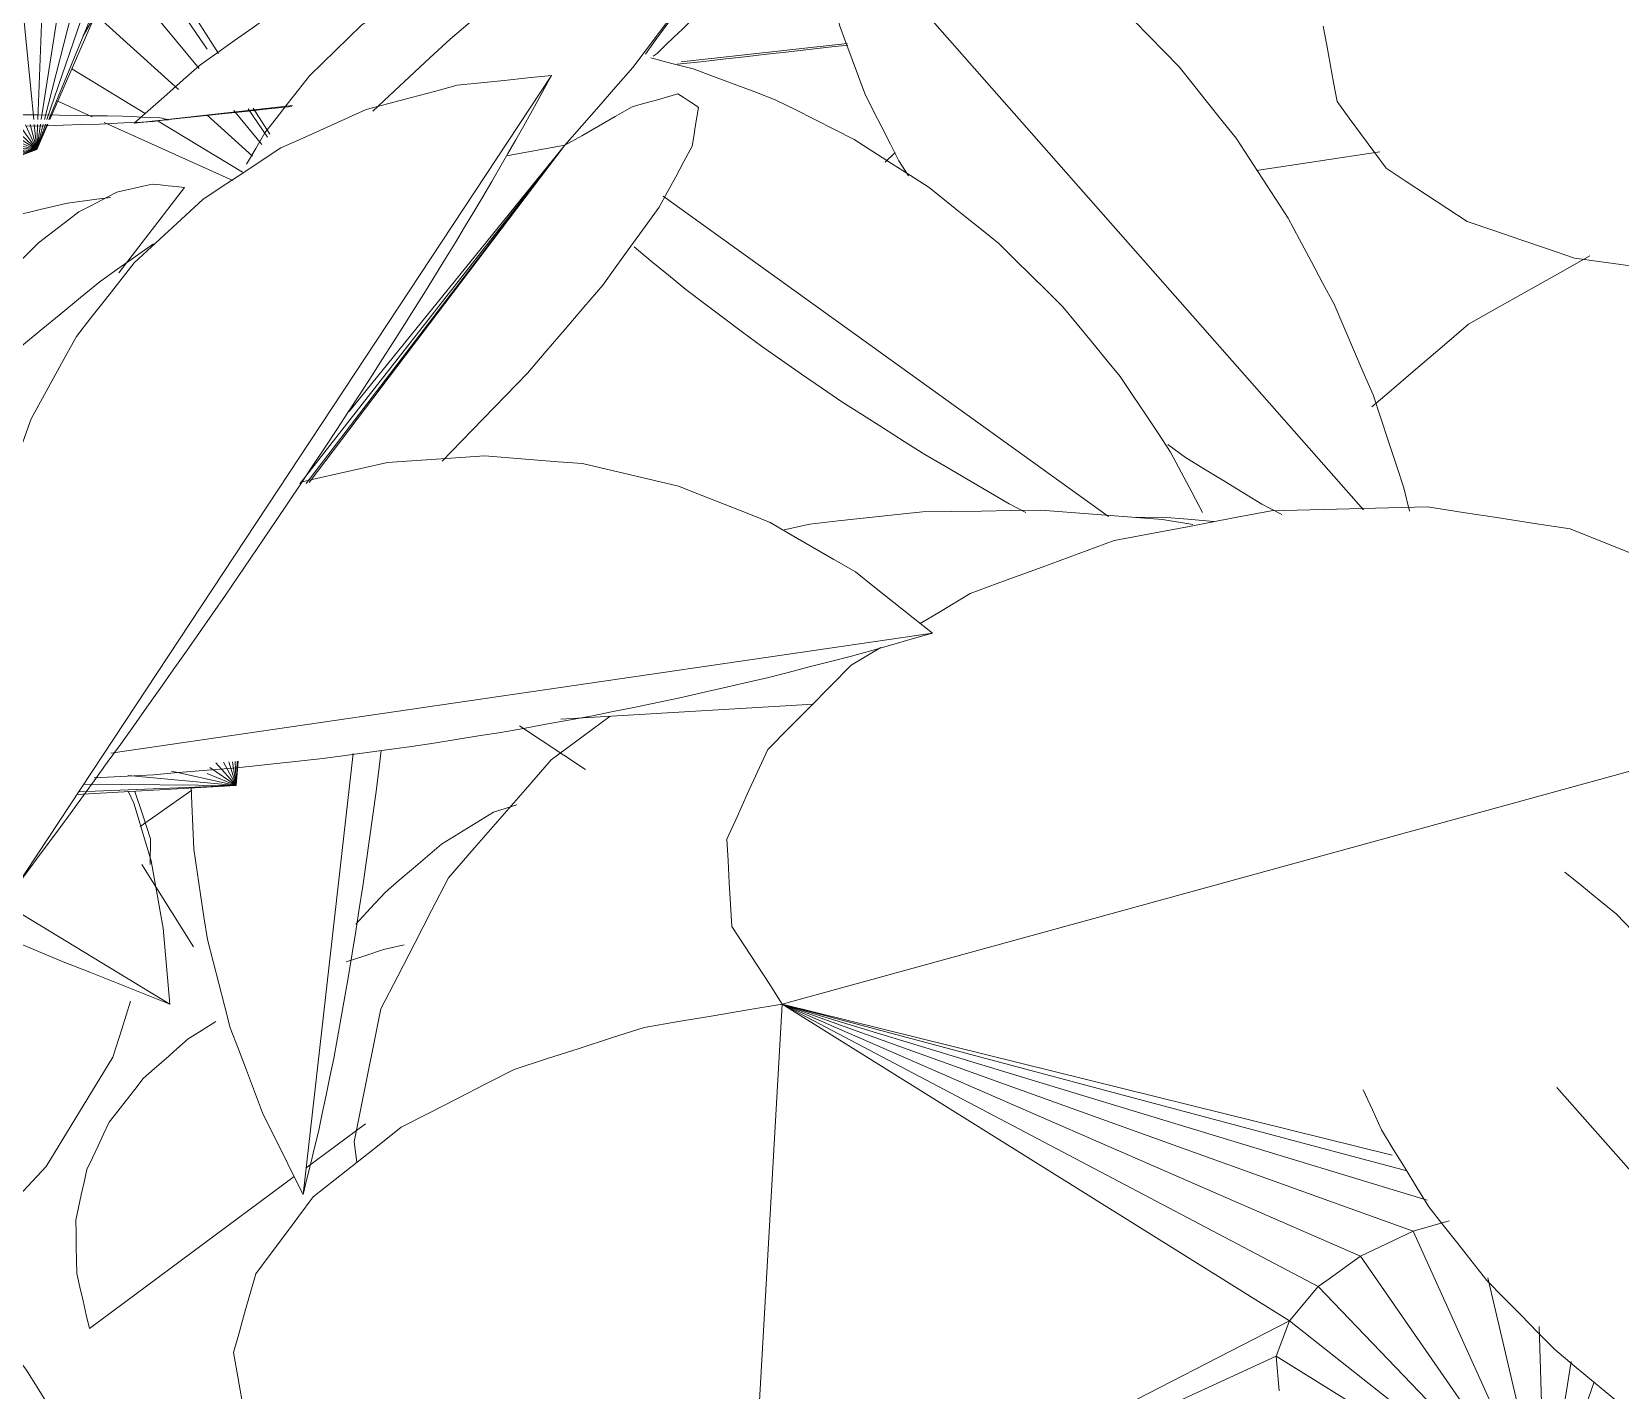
# Model space of a CAD drawing. Header units: metres. Extents: x 13.9 to 26.7, y -0.2 to 3.2.
# Drawn here: x 20.6556 to 20.7247, y 2.7005 to 2.7596 of the extents above; entities that cross this region are included whole.
import ezdxf

# ---------------------------------------------------------------- set-up
doc = ezdxf.new("R2010")
doc.units = ezdxf.units.M
doc.layers.add('Importações nas famílias', color=10, linetype='Continuous', lineweight=5)
doc.layers.add('Vegetação', color=7, linetype='Continuous', lineweight=5)

# ---------------------------------------------------------------- blocks, each defined once
blk = doc.blocks.new('Planta_pergolado_12200 - plantas pergolado_skp_Component_17-V3949-Corte 1')
at = {"layer": 'Importações nas famílias'}
for p, q in [((20.69256, 2.732836), (20.691266, 2.732056)), ((20.732776, 2.729542), (20.688264, 2.717309)), ((20.686781, 2.691431), (20.688264, 2.717309)), ((20.716345, 2.708777), (20.688264, 2.717309)), ((20.688264, 2.717309), (20.715734, 2.707418)), ((20.688264, 2.717309), (20.713437, 2.706339)), ((20.715454, 2.71005), (20.688264, 2.717309)), ((20.688264, 2.717309), (20.714812, 2.710739)), ((20.710348, 2.703523), (20.688264, 2.717309)), ((20.7116, 2.70501), (20.688264, 2.717309)), ((20.715734, 2.707418), (20.717297, 2.707872)), ((20.713437, 2.706339), (20.715734, 2.707418)), ((20.721473, 2.694741), (20.715734, 2.707418)), ((20.71197, 2.705278), (20.713437, 2.706339)), ((20.721473, 2.694741), (20.713437, 2.706339)), ((20.7116, 2.70501), (20.710348, 2.703523)), ((20.71197, 2.705278), (20.7116, 2.70501)), ((20.7116, 2.70501), (20.721473, 2.694741)), ((20.721473, 2.694741), (20.718982, 2.705398)), ((20.710348, 2.703523), (20.686781, 2.691431)), ((20.710348, 2.703523), (20.709765, 2.701977)), ((20.721473, 2.694741), (20.710348, 2.703523)), ((20.721473, 2.694741), (20.721216, 2.703279)), ((20.686781, 2.691431), (20.709765, 2.701977)), ((20.721473, 2.694741), (20.709765, 2.701977)), ((20.709765, 2.701977), (20.709892, 2.700479)), ((20.721473, 2.694741), (20.722616, 2.701752)), ((20.721473, 2.694741), (20.723613, 2.700867))]:
    blk.add_line(p, q, dxfattribs=at)
at = {"layer": 'Importações nas famílias', "flags": 128}
for points in [[(20.716359, 2.738952), (20.714656, 2.738909), (20.712953, 2.738865), (20.711251, 2.738822), (20.709548, 2.738778)], [(20.722566, 2.73799), (20.721014, 2.73823), (20.719462, 2.738471), (20.717911, 2.738712), (20.716359, 2.738952)], [(20.709548, 2.738778), (20.707839, 2.738455), (20.706131, 2.738131), (20.704422, 2.737807), (20.702714, 2.737483)], [(20.702714, 2.737483), (20.701146, 2.736906), (20.699578, 2.73633), (20.698009, 2.735753), (20.696441, 2.735177)], [(20.727637, 2.735973), (20.726369, 2.736477), (20.725101, 2.736981), (20.723833, 2.737486), (20.722566, 2.73799)], [(20.696441, 2.735177), (20.695148, 2.734396), (20.694272, 2.733869)], [(20.691266, 2.732056), (20.690357, 2.731139), (20.689448, 2.730223), (20.688539, 2.729306), (20.687631, 2.728389)], [(20.687631, 2.728389), (20.687184, 2.727414), (20.686738, 2.726438), (20.686292, 2.725463), (20.685845, 2.724488)], [(20.685845, 2.724488), (20.6859, 2.723537), (20.685954, 2.722587), (20.686008, 2.721637), (20.686063, 2.720686)], [(20.686063, 2.720686), (20.686613, 2.719842), (20.687164, 2.718998), (20.687714, 2.718154), (20.688264, 2.717309)], [(20.688264, 2.717309), (20.686759, 2.717055), (20.685255, 2.716801), (20.68375, 2.716546), (20.682245, 2.716292)], [(20.682245, 2.716292), (20.68083, 2.715835), (20.679415, 2.715377), (20.678, 2.71492), (20.676585, 2.714462)], [(20.676585, 2.714462), (20.675356, 2.713833), (20.674128, 2.713204), (20.672899, 2.712574), (20.671671, 2.711945)], [(20.671671, 2.711945), (20.670712, 2.711186), (20.669754, 2.710428), (20.668795, 2.70967), (20.667836, 2.708911)], [(20.667836, 2.708911), (20.667213, 2.708075), (20.66659, 2.70724), (20.665967, 2.706404), (20.665344, 2.705568)], [(20.665344, 2.705568), (20.665099, 2.704712), (20.664853, 2.703856), (20.664608, 2.702999), (20.664363, 2.702143)], [(20.664363, 2.702143), (20.664512, 2.701325), (20.664661, 2.700507), (20.664811, 2.699688), (20.66496, 2.69887)]]:
    blk.add_lwpolyline(points, dxfattribs=at)
blk = doc.blocks.new('Planta_pergolado_12200 - plantas pergolado_skp_Component_16-V3950-Corte 1')
blk.add_blockref('Planta_pergolado_12200 - plantas pergolado_skp_Component_17-V3949-Corte 1', (0, 0))
blk = doc.blocks.new('Planta_pergolado_12200 - plantas pergolado_skp_Component_17-V3960-Corte 1')
at = {"layer": 'Importações nas famílias', "flags": 128}
for points in [[(20.711817, 2.75987), (20.711967, 2.759051), (20.712116, 2.758233), (20.712265, 2.757415), (20.712415, 2.756597)], [(20.712415, 2.756597), (20.712948, 2.755872), (20.713482, 2.755147), (20.714016, 2.754423), (20.714549, 2.753698)], [(20.714549, 2.753698), (20.715431, 2.753117), (20.716313, 2.752535), (20.717195, 2.751954), (20.718076, 2.751372)], [(20.718076, 2.751372), (20.719246, 2.750974), (20.720416, 2.750575), (20.721585, 2.750176), (20.722755, 2.749777)], [(20.722755, 2.749777), (20.724133, 2.749588), (20.725511, 2.749399), (20.726889, 2.749211), (20.728267, 2.749022)]]:
    blk.add_lwpolyline(points, dxfattribs=at)
blk = doc.blocks.new('Planta_pergolado_12200 - plantas pergolado_skp_Component_16-V3961-Corte 1')
blk.add_blockref('Planta_pergolado_12200 - plantas pergolado_skp_Component_17-V3960-Corte 1', (0, 0))
blk = doc.blocks.new('Planta_pergolado_12200 - plantas pergolado_skp_-V3962-Corte 1')
for name in ['Planta_pergolado_12200 - plantas pergolado_skp_Component_16-V3961-Corte 1', 'Planta_pergolado_12200 - plantas pergolado_skp_Component_16-V3950-Corte 1']:
    blk.add_blockref(name, (0, 0))
blk = doc.blocks.new('Planta_pergolado_12200 - plantas pergolado_skp_-V3963-Corte 1')
blk.add_blockref('Planta_pergolado_12200 - plantas pergolado_skp_-V3962-Corte 1', (0, 0))
blk = doc.blocks.new('Planta_pergolado_12200 - plantas pergolado_skp_Component_12-V3964-Corte 1')
at = {"layer": 'Importações nas famílias'}
for p, q in [((20.685472, 2.763596), (20.688361, 2.766062)), ((20.681505, 2.76545), (20.682182, 2.765549))]:
    blk.add_line(p, q, dxfattribs=at)
at = {"layer": 'Importações nas famílias', "flags": 128}
for points in [[(20.688361, 2.766062), (20.687595, 2.765337), (20.68683, 2.764611), (20.686064, 2.763886), (20.685298, 2.763161)], [(20.686617, 2.766002), (20.687489, 2.766032), (20.688361, 2.766062)], [(20.678293, 2.76459), (20.679096, 2.764805), (20.679899, 2.76502), (20.680702, 2.765235), (20.681505, 2.76545)], [(20.675272, 2.76337), (20.676028, 2.763675), (20.676783, 2.76398), (20.677538, 2.764285), (20.678293, 2.76459)], [(20.672477, 2.761806), (20.673176, 2.762197), (20.673875, 2.762588), (20.674574, 2.762979), (20.675272, 2.76337)], [(20.669938, 2.759914), (20.670573, 2.760387), (20.671208, 2.76086), (20.671842, 2.761333), (20.672477, 2.761806)], [(20.667684, 2.757715), (20.668247, 2.758265), (20.668811, 2.758814), (20.669374, 2.759364), (20.669938, 2.759914)], [(20.665739, 2.755234), (20.666225, 2.755854), (20.666711, 2.756474), (20.667197, 2.757095), (20.667684, 2.757715)], [(20.664932, 2.753866), (20.665335, 2.75455), (20.665739, 2.755234)]]:
    blk.add_lwpolyline(points, dxfattribs=at)
blk = doc.blocks.new('Planta_pergolado_12200 - plantas pergolado_skp_Component_12-V1930-Corte 1')
at = {"layer": 'Importações nas famílias'}
blk.add_line((17.219147, 2.717246), (17.216967, 2.736435), dxfattribs=at)
at = {"layer": 'Importações nas famílias', "flags": 128}
for points in [[(17.215756, 2.736564), (17.215845, 2.735833), (17.215974, 2.734773)], [(17.215974, 2.734773), (17.216118, 2.733743), (17.216262, 2.732713), (17.216406, 2.731683), (17.21655, 2.730654)], [(17.223908, 2.732265), (17.223952, 2.733257), (17.223996, 2.734249), (17.224028, 2.734969)], [(17.223318, 2.72834), (17.223466, 2.729321), (17.223613, 2.730302), (17.223761, 2.731284), (17.223908, 2.732265)], [(17.21655, 2.730654), (17.216705, 2.729679), (17.21686, 2.728704), (17.217015, 2.727729), (17.21717, 2.726754)], [(17.22232, 2.724499), (17.222569, 2.725459), (17.222819, 2.726419), (17.223068, 2.727379), (17.223318, 2.72834)], [(17.21717, 2.726754), (17.217333, 2.725857), (17.217495, 2.724959), (17.217658, 2.724062), (17.21782, 2.723165)], [(17.220924, 2.720788), (17.221273, 2.721716), (17.221622, 2.722644), (17.221971, 2.723571), (17.22232, 2.724499)], [(17.21782, 2.723165), (17.217986, 2.722366), (17.218152, 2.721568), (17.218318, 2.720769), (17.218484, 2.71997)], [(17.219147, 2.717246), (17.219592, 2.718131), (17.220036, 2.719017), (17.22048, 2.719902), (17.220924, 2.720788)], [(17.218484, 2.71997), (17.21865, 2.719289), (17.218816, 2.718608), (17.218982, 2.717927), (17.219147, 2.717246)]]:
    blk.add_lwpolyline(points, dxfattribs=at)
blk = doc.blocks.new('Planta_pergolado_12200 - plantas pergolado_skp_Component_12-V1934-Corte 1')
at = {"layer": 'Importações nas famílias'}
for p, q in [((17.172985, 2.747047), (17.196805, 2.774062)), ((17.192787, 2.761583), (17.193209, 2.762231)), ((17.180726, 2.749316), (17.181497, 2.74988)), ((17.17122, 2.747998), (17.170978, 2.746986)), ((17.176538, 2.746831), (17.177414, 2.74728))]:
    blk.add_line(p, q, dxfattribs=at)
at = {"layer": 'Importações nas famílias', "flags": 128}
for points in [[(17.194373, 2.774257), (17.193724, 2.77415), (17.193075, 2.774043), (17.192426, 2.773937), (17.191777, 2.77383)], [(17.196805, 2.774062), (17.196197, 2.77411), (17.195589, 2.774159), (17.194981, 2.774208), (17.194373, 2.774257)], [(17.196504, 2.771108), (17.196579, 2.771846), (17.196655, 2.772585), (17.19673, 2.773323), (17.196805, 2.774062)], [(17.191777, 2.77383), (17.191102, 2.77357), (17.190427, 2.773311), (17.189753, 2.773051), (17.189078, 2.772792)], [(17.189078, 2.772792), (17.188394, 2.772385), (17.187709, 2.771979), (17.187025, 2.771573), (17.186341, 2.771166)], [(17.186341, 2.771166), (17.185662, 2.770623), (17.184984, 2.770079), (17.184306, 2.769535), (17.183628, 2.768992)], [(17.195798, 2.768129), (17.195975, 2.768874), (17.196151, 2.769619), (17.196327, 2.770363), (17.196504, 2.771108)], [(17.183628, 2.768992), (17.182972, 2.768323), (17.182316, 2.767655), (17.18166, 2.766987), (17.181004, 2.766319)], [(17.194696, 2.76516), (17.194971, 2.765902), (17.195247, 2.766645), (17.195522, 2.767387), (17.195798, 2.768129)], [(17.181004, 2.766319), (17.180386, 2.765542), (17.179768, 2.764765), (17.179149, 2.763988), (17.178531, 2.763211)], [(17.193209, 2.762231), (17.193581, 2.762963), (17.193952, 2.763696), (17.194324, 2.764428), (17.194696, 2.76516)], [(17.178531, 2.763211), (17.177964, 2.762343), (17.177398, 2.761475), (17.176832, 2.760608), (17.176266, 2.75974)], [(17.176266, 2.75974), (17.175765, 2.758802), (17.175264, 2.757864), (17.174763, 2.756926), (17.174262, 2.755988)], [(17.174262, 2.755988), (17.173838, 2.755002), (17.173414, 2.754016), (17.17299, 2.75303), (17.172567, 2.752044)], [(17.172567, 2.752044), (17.17223, 2.751032), (17.171893, 2.750021), (17.171556, 2.74901), (17.17122, 2.747998)], [(17.177414, 2.74728), (17.178242, 2.747789), (17.17907, 2.748298), (17.179898, 2.748807), (17.180726, 2.749316)]]:
    blk.add_lwpolyline(points, dxfattribs=at)
blk = doc.blocks.new('Planta_pergolado_12200 - plantas pergolado_skp_Component_17-V3965-Corte 1')
at = {"layer": 'Importações nas famílias'}
blk.add_line((20.682644, 2.758566), (20.682812, 2.758689), dxfattribs=at)
at = {"layer": 'Importações nas famílias', "flags": 128}
for points in [[(20.683305, 2.76004), (20.683056, 2.759694), (20.682807, 2.759349), (20.682558, 2.759003), (20.682309, 2.758658)], [(20.682812, 2.758689), (20.683178, 2.759041), (20.683545, 2.759394), (20.683911, 2.759747), (20.684277, 2.760099)]]:
    blk.add_lwpolyline(points, dxfattribs=at)
blk = doc.blocks.new('Planta_pergolado_12200 - plantas pergolado_skp_Component_16-V3966-Corte 1')
for name in ['Planta_pergolado_12200 - plantas pergolado_skp_Component_17-V3965-Corte 1', 'Planta_pergolado_12200 - plantas pergolado_skp_Component_12-V3964-Corte 1']:
    blk.add_blockref(name, (0, 0))
at = {"extrusion": (0, 0, -1)}
for name, zscale in [('Planta_pergolado_12200 - plantas pergolado_skp_Component_12-V1934-Corte 1', -1), ('Planta_pergolado_12200 - plantas pergolado_skp_Component_12-V1930-Corte 1', -0.9999999999999997)]:
    blk.add_blockref(name, (-37.88655, -0.008219), dxfattribs=dict(at, zscale=zscale))
blk = doc.blocks.new('Planta_pergolado_12200 - plantas pergolado_skp_Component_12-V2018-Corte 1')
at = {"layer": 'Importações nas famílias'}
for p, q in [((17.172267, 2.762627), (17.177641, 2.761812)), ((17.193379, 2.7626), (17.193801, 2.762175))]:
    blk.add_line(p, q, dxfattribs=at)
at = {"layer": 'Importações nas famílias', "flags": 128}
for points in [[(17.176064, 2.772656), (17.175084, 2.772886), (17.174103, 2.773116), (17.173122, 2.773346), (17.172142, 2.773576)], [(17.180156, 2.771067), (17.179133, 2.771464), (17.17811, 2.771862), (17.177087, 2.772259), (17.176064, 2.772656)], [(17.183885, 2.76908), (17.18328, 2.769402), (17.182239, 2.769957), (17.181197, 2.770512), (17.180156, 2.771067)]]:
    blk.add_lwpolyline(points, dxfattribs=at)
blk = doc.blocks.new('Planta_pergolado_12200 - plantas pergolado_skp_Component_12-V4025-Corte 1')
at = {"layer": 'Importações nas famílias'}
for p, q in [((20.670899, 2.71968), (20.671801, 2.719886)), ((20.667534, 2.710183), (20.670115, 2.712097)), ((20.658094, 2.703186), (20.667015, 2.709799))]:
    blk.add_line(p, q, dxfattribs=at)
at = {"layer": 'Importações nas famílias', "flags": 128}
for points in [[(20.67569, 2.725663), (20.675123, 2.725316), (20.674557, 2.724968), (20.67399, 2.724621), (20.673424, 2.724273)], [(20.676706, 2.725986), (20.676198, 2.725824), (20.67569, 2.725663)], [(20.673424, 2.724273), (20.672812, 2.723747), (20.6722, 2.723221), (20.671588, 2.722695), (20.670976, 2.722169)], [(20.670976, 2.722169), (20.670333, 2.721477), (20.66969, 2.720785)], [(20.669277, 2.719146), (20.670088, 2.719413), (20.670899, 2.71968)], [(20.662394, 2.71579), (20.662998, 2.71617), (20.663601, 2.71655)], [(20.660437, 2.714069), (20.660927, 2.714499), (20.661416, 2.71493), (20.661905, 2.71536), (20.662394, 2.71579)], [(20.65896, 2.712167), (20.65933, 2.712642), (20.659699, 2.713118), (20.660068, 2.713594), (20.660437, 2.714069)], [(20.65798, 2.710104), (20.658225, 2.710619), (20.65847, 2.711135), (20.658715, 2.711651), (20.65896, 2.712167)], [(20.657506, 2.707902), (20.657624, 2.708453), (20.657743, 2.709003), (20.657861, 2.709553), (20.65798, 2.710104)], [(20.657544, 2.705588), (20.657534, 2.706167), (20.657525, 2.706745), (20.657515, 2.707324), (20.657506, 2.707902)], [(20.658094, 2.703186), (20.657956, 2.703786), (20.657819, 2.704387), (20.657681, 2.704987), (20.657544, 2.705588)]]:
    blk.add_lwpolyline(points, dxfattribs=at)
blk = doc.blocks.new('Planta_pergolado_12200 - plantas pergolado_skp_Component_12-V2021-Corte 1')
at = {"layer": 'Importações nas famílias'}
for p, q in [((17.227176, 2.757362), (17.224322, 2.761071)), ((17.234906, 2.75387), (17.234421, 2.754548))]:
    blk.add_line(p, q, dxfattribs=at)
at = {"layer": 'Importações nas famílias', "flags": 128}
for points in [[(17.225724, 2.761219), (17.225374, 2.761182), (17.225023, 2.761145), (17.224673, 2.761108), (17.224322, 2.761071)], [(17.227263, 2.760862), (17.226878, 2.760951), (17.226493, 2.76104), (17.226109, 2.761129), (17.225724, 2.761219)], [(17.22892, 2.760004), (17.228506, 2.760218), (17.228091, 2.760433), (17.227677, 2.760647), (17.227263, 2.760862)], [(17.227542, 2.760641), (17.228133, 2.760563), (17.229403, 2.760393)], [(17.229403, 2.760393), (17.230592, 2.760111), (17.23178, 2.759829), (17.232969, 2.759546), (17.234158, 2.759264)], [(17.230679, 2.758655), (17.23024, 2.758992), (17.2298, 2.759329), (17.22936, 2.759667), (17.22892, 2.760004)], [(17.234158, 2.759264), (17.235237, 2.758875), (17.236031, 2.758589)], [(17.23252, 2.756829), (17.232059, 2.757286), (17.231599, 2.757742), (17.231139, 2.758198), (17.230679, 2.758655)], [(17.234421, 2.754548), (17.233946, 2.755118), (17.23347, 2.755689), (17.232995, 2.756259), (17.23252, 2.756829)]]:
    blk.add_lwpolyline(points, dxfattribs=at)
blk = doc.blocks.new('Planta_pergolado_12200 - plantas pergolado_skp_Component_12-V2022-Corte 1')
at = {"layer": 'Importações nas famílias'}
blk.add_line((17.226251, 2.733253), (17.223991, 2.734845), dxfattribs=at)
blk = doc.blocks.new('Planta_pergolado_12200 - plantas pergolado_skp_Component_17-V4027-Corte 1')
at = {"layer": 'Importações nas famílias'}
for p, q in [((20.655672, 2.755815), (20.654496, 2.767893)), ((20.655849, 2.755813), (20.656323, 2.76844)), ((20.656001, 2.755812), (20.657828, 2.767655)), ((20.656134, 2.75581), (20.658833, 2.766355)), ((20.663712, 2.758688), (20.658833, 2.766355)), ((20.656247, 2.755809), (20.659271, 2.764628)), ((20.663215, 2.758879), (20.659271, 2.764628)), ((20.656334, 2.755808), (20.65911, 2.762592)), ((20.65911, 2.762592), (20.662875, 2.758025)), ((20.656368, 2.755808), (20.658363, 2.760386)), ((20.657826, 2.759455), (20.658363, 2.760386)), ((20.658363, 2.760386), (20.661979, 2.75712)), ((20.657328, 2.758011), (20.660528, 2.756077)), ((20.656714, 2.756602), (20.658209, 2.755926)), ((20.664382, 2.756196), (20.6656, 2.754718)), ((20.665851, 2.755038), (20.665003, 2.756273)), ((20.665953, 2.755168), (20.665231, 2.756302)), ((20.65146, 2.755469), (20.6558, 2.754503)), ((20.6558, 2.754503), (20.653269, 2.755523)), ((20.6558, 2.754503), (20.65415, 2.755549)), ((20.6558, 2.754503), (20.65468, 2.755565)), ((20.6558, 2.754503), (20.655042, 2.755575)), ((20.6558, 2.754503), (20.65531, 2.755583)), ((20.6558, 2.754503), (20.65552, 2.755589)), ((20.6558, 2.754503), (20.655693, 2.755595)), ((20.6558, 2.754503), (20.656283, 2.755612)), ((20.6558, 2.754503), (20.656253, 2.755611)), ((20.6558, 2.754503), (20.656179, 2.755609)), ((20.6558, 2.754503), (20.656082, 2.755606)), ((20.6558, 2.754503), (20.655969, 2.755603)), ((20.6558, 2.754503), (20.655841, 2.755599)), ((20.658741, 2.755685), (20.664344, 2.753151)), ((20.661089, 2.755737), (20.664757, 2.75352)), ((20.663215, 2.756004), (20.665201, 2.754209)), ((20.6558, 2.754503), (20.648329, 2.755066)), ((20.6558, 2.754503), (20.648893, 2.754165)), ((20.6558, 2.754503), (20.649228, 2.753479)), ((20.649486, 2.752941), (20.6558, 2.754503)), ((20.6558, 2.754503), (20.649682, 2.752534)), ((20.649799, 2.75229), (20.6558, 2.754503))]:
    blk.add_line(p, q, dxfattribs=at)
blk = doc.blocks.new('Planta_pergolado_12200 - plantas pergolado_skp_Component_16-V4028-Corte 1')
for name in ['Planta_pergolado_12200 - plantas pergolado_skp_Component_17-V4027-Corte 1', 'Planta_pergolado_12200 - plantas pergolado_skp_Component_12-V4025-Corte 1']:
    blk.add_blockref(name, (0, 0))
at = {"extrusion": (0, 0, -1)}
for name, zscale in [('Planta_pergolado_12200 - plantas pergolado_skp_Component_12-V2018-Corte 1', -0.9999999999999999), ('Planta_pergolado_12200 - plantas pergolado_skp_Component_12-V2021-Corte 1', -0.9999999999999994), ('Planta_pergolado_12200 - plantas pergolado_skp_Component_12-V2022-Corte 1', -0.9999999999999996)]:
    blk.add_blockref(name, (-37.88655, -0.008219), dxfattribs=dict(at, zscale=zscale))
blk = doc.blocks.new('Planta_pergolado_12200 - plantas pergolado_skp_-V4050-Corte 1')
blk.add_blockref('Planta_pergolado_12200 - plantas pergolado_skp_Component_16-V4028-Corte 1', (0, 0))
blk = doc.blocks.new('Planta_pergolado_12200 - plantas pergolado_skp_-V4051-Corte 1')
for name in ['Planta_pergolado_12200 - plantas pergolado_skp_-V4050-Corte 1', 'Planta_pergolado_12200 - plantas pergolado_skp_Component_16-V3966-Corte 1']:
    blk.add_blockref(name, (0, 0))
blk = doc.blocks.new('Planta_pergolado_12200 - plantas pergolado_skp_-V4052-Corte 1')
for name in ['Planta_pergolado_12200 - plantas pergolado_skp_-V3963-Corte 1', 'Planta_pergolado_12200 - plantas pergolado_skp_-V4051-Corte 1']:
    blk.add_blockref(name, (0, 0))
blk = doc.blocks.new('Planta_pergolado_12200 - plantas pergolado_skp_Component_12-V4157-Corte 1')
at = {"layer": 'Importações nas famílias'}
for p, q in [((20.680769, 2.765264), (20.679847, 2.765213)), ((20.69109, 2.759126), (20.683854, 2.758316)), ((20.683691, 2.758213), (20.684709, 2.758326)), ((20.666936, 2.756423), (20.66135, 2.755797)), ((20.661089, 2.755768), (20.660048, 2.755652))]:
    blk.add_line(p, q, dxfattribs=at)
at = {"layer": 'Importações nas famílias', "flags": 128}
for points in [[(20.679847, 2.765213), (20.678936, 2.765059), (20.678026, 2.764904), (20.677115, 2.764749), (20.676205, 2.764595)], [(20.676205, 2.764595), (20.675315, 2.764338), (20.674426, 2.764081), (20.673537, 2.763824), (20.672648, 2.763567)], [(20.672648, 2.763567), (20.67179, 2.76321), (20.670933, 2.762854), (20.670075, 2.762497), (20.669217, 2.76214)], [(20.669217, 2.76214), (20.6684, 2.761688), (20.667583, 2.761236), (20.666766, 2.760784), (20.665949, 2.760332)], [(20.665949, 2.760332), (20.665182, 2.759789), (20.664415, 2.759246), (20.663649, 2.758704), (20.662882, 2.758161)], [(20.688541, 2.758757), (20.689416, 2.758857), (20.690291, 2.758957), (20.691113, 2.759051)], [(20.662882, 2.758161), (20.662173, 2.757534), (20.661465, 2.756906), (20.660756, 2.756279), (20.660048, 2.755652)], [(20.684709, 2.758326), (20.685667, 2.758434), (20.686625, 2.758542), (20.687583, 2.758649), (20.688541, 2.758757)], [(20.663866, 2.756054), (20.664882, 2.756163), (20.665898, 2.756271), (20.666901, 2.756378)], [(20.660048, 2.755652), (20.661002, 2.755752), (20.661957, 2.755853), (20.662911, 2.755954), (20.663866, 2.756054)]]:
    blk.add_lwpolyline(points, dxfattribs=at)
blk = doc.blocks.new('Planta_pergolado_12200 - plantas pergolado_skp_Component_12-V2220-Corte 1')
at = {"layer": 'Importações nas famílias'}
for p, q in [((17.184084, 2.746743), (17.203471, 2.760699)), ((17.18841, 2.747307), (17.187689, 2.746925))]:
    blk.add_line(p, q, dxfattribs=at)
at = {"layer": 'Importações nas famílias', "flags": 128}
for points in [[(17.202174, 2.766235), (17.203096, 2.766471), (17.204017, 2.766707)], [(17.198592, 2.764891), (17.199488, 2.765227), (17.200383, 2.765563), (17.201279, 2.765899), (17.202174, 2.766235)], [(17.195154, 2.763162), (17.196014, 2.763594), (17.196873, 2.764026), (17.197733, 2.764458), (17.198592, 2.764891)], [(17.191898, 2.761067), (17.192712, 2.761591), (17.193526, 2.762115), (17.19434, 2.762638), (17.195154, 2.763162)], [(17.18886, 2.758631), (17.189619, 2.75924), (17.190379, 2.759849), (17.191138, 2.760458), (17.191898, 2.761067)], [(17.186074, 2.755879), (17.18677, 2.756567), (17.187467, 2.757255), (17.188163, 2.757943), (17.18886, 2.758631)], [(17.204741, 2.758483), (17.20399, 2.757866), (17.203239, 2.757248), (17.202488, 2.756631)], [(17.202488, 2.756631), (17.201665, 2.756013), (17.200843, 2.755395), (17.20002, 2.754777), (17.199198, 2.754159)], [(17.183571, 2.752843), (17.184197, 2.753602), (17.184822, 2.754361), (17.185448, 2.75512), (17.186074, 2.755879)], [(17.199198, 2.754159), (17.198323, 2.753556), (17.197449, 2.752952), (17.196574, 2.752348), (17.1957, 2.751744)], [(17.181379, 2.749556), (17.181927, 2.750378), (17.182475, 2.751199), (17.183023, 2.752021), (17.183571, 2.752843)], [(17.1957, 2.751744), (17.194794, 2.751169), (17.193888, 2.750593), (17.192981, 2.750018), (17.192075, 2.749442)], [(17.179986, 2.74693), (17.18045, 2.747805), (17.180914, 2.74868), (17.181379, 2.749556)], [(17.192075, 2.749442), (17.191159, 2.748908), (17.190243, 2.748375), (17.189326, 2.747841), (17.18841, 2.747307)]]:
    blk.add_lwpolyline(points, dxfattribs=at)
blk = doc.blocks.new('Planta_pergolado_12200 - plantas pergolado_skp_Component_17-V4161-Corte 1')
at = {"layer": 'Importações nas famílias', "flags": 128}
for points in [[(20.653104, 2.756026), (20.654028, 2.75602), (20.654952, 2.756013), (20.655875, 2.756007), (20.656799, 2.756001)], [(20.658538, 2.755611), (20.657746, 2.755587), (20.656954, 2.755564), (20.656163, 2.75554), (20.655371, 2.755517)], [(20.656799, 2.756001), (20.657486, 2.755989), (20.658173, 2.755977), (20.658861, 2.755965), (20.659548, 2.755953)], [(20.660641, 2.755708), (20.660115, 2.755684), (20.65959, 2.755659), (20.659064, 2.755635), (20.658538, 2.755611)], [(20.659548, 2.755953), (20.659952, 2.755936), (20.660356, 2.755919), (20.66076, 2.755902), (20.661164, 2.755885)], [(20.661537, 2.755801), (20.661313, 2.755778), (20.661089, 2.755755), (20.660865, 2.755731), (20.660641, 2.755708)], [(20.661164, 2.755885), (20.661257, 2.755864), (20.66135, 2.755843), (20.661444, 2.755822), (20.661537, 2.755801)]]:
    blk.add_lwpolyline(points, dxfattribs=at)
blk = doc.blocks.new('Planta_pergolado_12200 - plantas pergolado_skp_Component_16-V4162-Corte 1')
for name in ['Planta_pergolado_12200 - plantas pergolado_skp_Component_12-V4157-Corte 1', 'Planta_pergolado_12200 - plantas pergolado_skp_Component_17-V4161-Corte 1']:
    blk.add_blockref(name, (0, 0))
at = {"extrusion": (0, 0, -1), "zscale": -0.9999999999999997}
blk.add_blockref('Planta_pergolado_12200 - plantas pergolado_skp_Component_12-V2220-Corte 1', (-37.88655, -0.008219), dxfattribs=at)
blk = doc.blocks.new('Planta_pergolado_12200 - plantas pergolado_skp_-V4199-Corte 1')
at = {"layer": 'Importações nas famílias'}
blk.add_line((20.679701, 2.727523), (20.676819, 2.729423), dxfattribs=at)
blk.add_blockref('Planta_pergolado_12200 - plantas pergolado_skp_Component_16-V4162-Corte 1', (0, 0))
blk = doc.blocks.new('Planta_pergolado_12200 - plantas pergolado_skp_Component_17-V2457-Corte 1')
at = {"layer": 'Importações nas famílias'}
blk.add_line((17.216931, 2.719536), (17.216814, 2.718647), dxfattribs=at)
at = {"layer": 'Importações nas famílias', "flags": 128}
for points in [[(17.163126, 2.7581), (17.164433, 2.757363), (17.165756, 2.756616), (17.16708, 2.755869), (17.168404, 2.755122)], [(17.168404, 2.755122), (17.16956, 2.754134), (17.170715, 2.753145), (17.17187, 2.752156), (17.172614, 2.75152)], [(17.205777, 2.738052), (17.206955, 2.737186), (17.208356, 2.736156)], [(17.208356, 2.736156), (17.209473, 2.734873), (17.210589, 2.73359), (17.211706, 2.732307), (17.212822, 2.731024)], [(17.212822, 2.731024), (17.213558, 2.729599), (17.214293, 2.728173), (17.215029, 2.726748), (17.215764, 2.725322)], [(17.215764, 2.725322), (17.216056, 2.723876), (17.216348, 2.722429), (17.216639, 2.720983), (17.216931, 2.719536)]]:
    blk.add_lwpolyline(points, dxfattribs=at)
blk = doc.blocks.new('Planta_pergolado_12200 - plantas pergolado_skp_Component_16-V4324-Corte 1')
at = {"extrusion": (0, 0, -1), "zscale": -0.9999999999999994}
blk.add_blockref('Planta_pergolado_12200 - plantas pergolado_skp_Component_17-V2457-Corte 1', (-37.88655, -0.008219), dxfattribs=at)
blk = doc.blocks.new('Planta_pergolado_12200 - plantas pergolado_skp_-V4325-Corte 1')
blk.add_blockref('Planta_pergolado_12200 - plantas pergolado_skp_Component_16-V4324-Corte 1', (0, 0))
blk = doc.blocks.new('Planta_pergolado_12200 - plantas pergolado_skp_-V4326-Corte 1')
blk.add_blockref('Planta_pergolado_12200 - plantas pergolado_skp_-V4325-Corte 1', (0, 0))
blk = doc.blocks.new('Planta_pergolado_12200 - plantas pergolado_skp_Component_12-V2463-Corte 1')
at = {"layer": 'Importações nas famílias'}
for p, q in [((17.191754, 2.741671), (17.227528, 2.73645)), ((17.232843, 2.735674), (17.235082, 2.735348))]:
    blk.add_line(p, q, dxfattribs=at)
at = {"layer": 'Importações nas famílias', "flags": 128}
for points in [[(17.211239, 2.749393), (17.210175, 2.749308), (17.209111, 2.749222), (17.208048, 2.749136), (17.206984, 2.74905)], [(17.215477, 2.749099), (17.214418, 2.749173), (17.213358, 2.749246), (17.212298, 2.74932), (17.211239, 2.749393)], [(17.206984, 2.74905), (17.205941, 2.748806), (17.204898, 2.748563), (17.203855, 2.748319), (17.202812, 2.748075)], [(17.21919, 2.748265), (17.21857, 2.748405), (17.217539, 2.748636), (17.216508, 2.748868), (17.215477, 2.749099)], [(17.202812, 2.748075), (17.201815, 2.74768), (17.200817, 2.747285), (17.19982, 2.746889), (17.198822, 2.746494)], [(17.198822, 2.746494), (17.197894, 2.745956), (17.196965, 2.745418), (17.196036, 2.74488), (17.195107, 2.744342)], [(17.195107, 2.744342), (17.194269, 2.743674), (17.193431, 2.743006), (17.192592, 2.742339), (17.191754, 2.741671)], [(17.191754, 2.741671), (17.192633, 2.741421), (17.193513, 2.741171), (17.194392, 2.740922), (17.195271, 2.740672)], [(17.195271, 2.740672), (17.196191, 2.740437), (17.19711, 2.740201), (17.19803, 2.739966), (17.198949, 2.73973)], [(17.198949, 2.73973), (17.199899, 2.739512), (17.200848, 2.739293), (17.201798, 2.739075), (17.202747, 2.738857)], [(17.202747, 2.738857), (17.203716, 2.738657), (17.204685, 2.738458), (17.205654, 2.738259), (17.206623, 2.73806)], [(17.235144, 2.735575), (17.234754, 2.736186), (17.234198, 2.737057), (17.233642, 2.737928), (17.233136, 2.738722)], [(17.206623, 2.73806), (17.207601, 2.737882), (17.208579, 2.737705), (17.209557, 2.737527), (17.210535, 2.73735)], [(17.210535, 2.73735), (17.21151, 2.737196), (17.212486, 2.737042), (17.213461, 2.736888), (17.214437, 2.736734)], [(17.214437, 2.736734), (17.2154, 2.736605), (17.216362, 2.736476), (17.217325, 2.736347), (17.218287, 2.736218)], [(17.218287, 2.736218), (17.219226, 2.736116), (17.220165, 2.736014), (17.221104, 2.735912), (17.222043, 2.73581)], [(17.222043, 2.73581), (17.222948, 2.735735), (17.223853, 2.735661), (17.224758, 2.735587), (17.225663, 2.735512)], [(17.225663, 2.735512), (17.226523, 2.735467), (17.227384, 2.735421), (17.228245, 2.735375)], [(17.233078, 2.735276), (17.233822, 2.735289), (17.234566, 2.735302)]]:
    blk.add_lwpolyline(points, dxfattribs=at)
blk = doc.blocks.new('Planta_pergolado_12200 - plantas pergolado_skp_Component_12-V2464-Corte 1')
at = {"layer": 'Importações nas famílias'}
blk.add_line((17.208338, 2.765947), (17.231692, 2.730568), dxfattribs=at)
at = {"layer": 'Importações nas famílias', "flags": 128}
for points in [[(17.212445, 2.76552), (17.211418, 2.765627), (17.210391, 2.765733), (17.209364, 2.76584), (17.208338, 2.765947)], [(17.208338, 2.765947), (17.208637, 2.7654), (17.208936, 2.764853), (17.209235, 2.764305), (17.209534, 2.763758)], [(17.216405, 2.764459), (17.215415, 2.764724), (17.214425, 2.76499), (17.213435, 2.765255), (17.212445, 2.76552)], [(17.220125, 2.76279), (17.219195, 2.763207), (17.218265, 2.763625), (17.217335, 2.764042), (17.216405, 2.764459)], [(17.209534, 2.763758), (17.209884, 2.76315), (17.210233, 2.762543), (17.210583, 2.761935), (17.210932, 2.761327)], [(17.223518, 2.760552), (17.22267, 2.761111), (17.221821, 2.761671), (17.220973, 2.762231), (17.220125, 2.76279)], [(17.210932, 2.761327), (17.211328, 2.760666), (17.211723, 2.760005), (17.212119, 2.759343), (17.212515, 2.758682)], [(17.226504, 2.757797), (17.225758, 2.758485), (17.225011, 2.759174), (17.224264, 2.759863), (17.223518, 2.760552)], [(17.212515, 2.758682), (17.212953, 2.757974), (17.21339, 2.757267), (17.213828, 2.756559), (17.214266, 2.755851)], [(17.229014, 2.754589), (17.228386, 2.755391), (17.227759, 2.756193), (17.227132, 2.756995), (17.226504, 2.757797)], [(17.214266, 2.755851), (17.21474, 2.755105), (17.215215, 2.754359), (17.21569, 2.753612), (17.216165, 2.752866)], [(17.230987, 2.751005), (17.230494, 2.751901), (17.230001, 2.752797), (17.229507, 2.753693), (17.229014, 2.754589)], [(17.216165, 2.752866), (17.216671, 2.75209), (17.217178, 2.751313), (17.217684, 2.750537), (17.218191, 2.749761)], [(17.232379, 2.747128), (17.232031, 2.748097), (17.231683, 2.749066), (17.231335, 2.750036), (17.230987, 2.751005)], [(17.218191, 2.749761), (17.218724, 2.748963), (17.219256, 2.748165), (17.219789, 2.747367), (17.220322, 2.746569)], [(17.233156, 2.743049), (17.232962, 2.744069), (17.232768, 2.745088), (17.232574, 2.746108), (17.232379, 2.747128)], [(17.220322, 2.746569), (17.220875, 2.745758), (17.221428, 2.744948), (17.221981, 2.744137), (17.222534, 2.743326)], [(17.222534, 2.743326), (17.223101, 2.742512), (17.223668, 2.741698), (17.224235, 2.740883), (17.224802, 2.740069)], [(17.233301, 2.738864), (17.233265, 2.73991), (17.233229, 2.740956), (17.233193, 2.742003), (17.233156, 2.743049)], [(17.224802, 2.740069), (17.225377, 2.73926), (17.225952, 2.738451), (17.226527, 2.737642), (17.227101, 2.736833)], [(17.232809, 2.734671), (17.232932, 2.735719), (17.233055, 2.736767), (17.233178, 2.737816), (17.233301, 2.738864)], [(17.227101, 2.736833), (17.227678, 2.736038), (17.228254, 2.735243), (17.22883, 2.734449), (17.229407, 2.733654)], [(17.231692, 2.730568), (17.231971, 2.731594), (17.23225, 2.732619), (17.23253, 2.733645), (17.232809, 2.734671)], [(17.229407, 2.733654), (17.229978, 2.732883), (17.230549, 2.732111), (17.231121, 2.73134), (17.231692, 2.730568)]]:
    blk.add_lwpolyline(points, dxfattribs=at)
blk = doc.blocks.new('Planta_pergolado_12200 - plantas pergolado_skp_Component_12-V4327-Corte 1')
at = {"layer": 'Importações nas famílias'}
for p, q in [((20.634907, 2.712906), (20.634281, 2.713617)), ((20.662343, 2.681722), (20.646837, 2.699345))]:
    blk.add_line(p, q, dxfattribs=at)
at = {"layer": 'Importações nas famílias', "flags": 128}
for points in [[(20.634281, 2.713617), (20.635054, 2.713616), (20.635826, 2.713615), (20.636599, 2.713614), (20.637372, 2.713613)], [(20.637372, 2.713613), (20.638168, 2.713455), (20.638965, 2.713297), (20.639761, 2.713139), (20.640558, 2.712981)], [(20.640558, 2.712981), (20.64136, 2.71267), (20.642162, 2.712359), (20.642964, 2.712049), (20.643766, 2.711738)], [(20.643766, 2.711738), (20.644554, 2.711281), (20.645342, 2.710824), (20.646131, 2.710367), (20.646919, 2.70991)], [(20.646919, 2.70991), (20.647675, 2.709319), (20.648432, 2.708727), (20.649188, 2.708135), (20.649944, 2.707543)], [(20.649944, 2.707543), (20.650651, 2.70683), (20.651357, 2.706117), (20.652064, 2.705404), (20.65277, 2.704691)], [(20.65277, 2.704691), (20.653411, 2.703873), (20.654051, 2.703055), (20.654691, 2.702238), (20.655331, 2.70142)], [(20.641104, 2.698443), (20.64059, 2.69919), (20.640077, 2.699938), (20.639564, 2.700685), (20.6391, 2.70136)], [(20.655331, 2.70142), (20.65589, 2.700517), (20.656449, 2.699614), (20.657008, 2.698711), (20.657566, 2.697809)], [(20.643462, 2.695543), (20.642873, 2.696268), (20.642283, 2.696993), (20.641693, 2.697718), (20.641104, 2.698443)], [(20.657566, 2.697809), (20.658031, 2.696842), (20.658495, 2.695875), (20.65896, 2.694908), (20.659424, 2.693941)], [(20.646099, 2.692766), (20.64544, 2.69346), (20.644781, 2.694155), (20.644121, 2.694849), (20.643462, 2.695543)], [(20.659424, 2.693941), (20.659783, 2.692932), (20.660142, 2.691924), (20.660501, 2.690915), (20.66086, 2.689907)], [(20.648985, 2.690141), (20.648263, 2.690797), (20.647542, 2.691454), (20.64682, 2.69211), (20.646099, 2.692766)], [(20.652087, 2.687698), (20.651312, 2.688309), (20.650536, 2.68892), (20.64976, 2.689531), (20.648985, 2.690141)], [(20.66086, 2.689907), (20.661105, 2.68888), (20.66135, 2.687854), (20.661595, 2.686828), (20.66184, 2.685802)], [(20.655372, 2.685465), (20.654551, 2.686023), (20.65373, 2.686582), (20.652909, 2.68714), (20.652087, 2.687698)], [(20.66184, 2.685802), (20.661966, 2.684782), (20.662092, 2.683762), (20.662217, 2.682742), (20.662343, 2.681722)], [(20.658804, 2.683465), (20.657946, 2.683965), (20.657088, 2.684465), (20.65623, 2.684965), (20.655372, 2.685465)], [(20.662343, 2.681722), (20.661458, 2.682158), (20.660573, 2.682594), (20.659689, 2.68303), (20.658804, 2.683465)]]:
    blk.add_lwpolyline(points, dxfattribs=at)
blk = doc.blocks.new('Planta_pergolado_12200 - plantas pergolado_skp_Component_17-V4328-Corte 1')
at = {"layer": 'Importações nas famílias'}
for p, q in [((20.667257, 2.739946), (20.678799, 2.754688)), ((20.678799, 2.754688), (20.667528, 2.739963)), ((20.678799, 2.754688), (20.66767, 2.740006)), ((20.669409, 2.743095), (20.678799, 2.754688)), ((20.67626, 2.754232), (20.678799, 2.754688)), ((20.663596, 2.727809), (20.664487, 2.726823)), ((20.663934, 2.727832), (20.664487, 2.726823)), ((20.664487, 2.726823), (20.664167, 2.727848)), ((20.664332, 2.727859), (20.664487, 2.726823)), ((20.664487, 2.726823), (20.664447, 2.727867)), ((20.664568, 2.727875), (20.664487, 2.726823)), ((20.664487, 2.726823), (20.664563, 2.727875)), ((20.664487, 2.726823), (20.664522, 2.727872)), ((20.664487, 2.726823), (20.659776, 2.727261)), ((20.664487, 2.726823), (20.661671, 2.727442)), ((20.663215, 2.727339), (20.664487, 2.726823)), ((20.664487, 2.726823), (20.663342, 2.727602)), ((20.664487, 2.726823), (20.65755, 2.726427)), ((20.664487, 2.726823), (20.657627, 2.726544)), ((20.664487, 2.726823), (20.657849, 2.72688))]:
    blk.add_line(p, q, dxfattribs=at)
at = {"layer": 'Importações nas famílias', "flags": 128}
for points in [[(20.677267, 2.762224), (20.6764, 2.761496), (20.675534, 2.760769), (20.674667, 2.760041), (20.6738, 2.759314)], [(20.681749, 2.758076), (20.682335, 2.758847), (20.682921, 2.759619), (20.683507, 2.76039), (20.684093, 2.761161)], [(20.6738, 2.759314), (20.672917, 2.758489), (20.672034, 2.757665), (20.671152, 2.75684), (20.670434, 2.75617)], [(20.678799, 2.754688), (20.679537, 2.755535), (20.680274, 2.756382), (20.681012, 2.757229), (20.681749, 2.758076)], [(20.683719, 2.756928), (20.68322, 2.756787), (20.682721, 2.756645), (20.682222, 2.756503), (20.681723, 2.756361)], [(20.684615, 2.75634), (20.684391, 2.756487), (20.684167, 2.756634), (20.683943, 2.756781), (20.683719, 2.756928)], [(20.681723, 2.756361), (20.680992, 2.755943), (20.680261, 2.755524), (20.67953, 2.755106), (20.678799, 2.754688)], [(20.684336, 2.754647), (20.684406, 2.75507), (20.684476, 2.755494), (20.684546, 2.755917), (20.684615, 2.75634)], [(20.682905, 2.751994), (20.683263, 2.752657), (20.683621, 2.75332), (20.683978, 2.753984), (20.684336, 2.754647)], [(20.680444, 2.748607), (20.681059, 2.749454), (20.681675, 2.7503), (20.68229, 2.751147), (20.682905, 2.751994)], [(20.660878, 2.750399), (20.660108, 2.749853), (20.659338, 2.749306), (20.658568, 2.748759)], [(20.658568, 2.748759), (20.657712, 2.748058), (20.656855, 2.747356), (20.655999, 2.746654), (20.655143, 2.745952)], [(20.677164, 2.744776), (20.677984, 2.745734), (20.678804, 2.746692), (20.679624, 2.747649), (20.680444, 2.748607)], [(20.673457, 2.740944), (20.6743, 2.741816), (20.675255, 2.742803), (20.67621, 2.743789), (20.677164, 2.744776)]]:
    blk.add_lwpolyline(points, dxfattribs=at)
blk = doc.blocks.new('Planta_pergolado_12200 - plantas pergolado_skp_Component_16-V4329-Corte 1')
for name in ['Planta_pergolado_12200 - plantas pergolado_skp_Component_17-V4328-Corte 1', 'Planta_pergolado_12200 - plantas pergolado_skp_Component_12-V4327-Corte 1']:
    blk.add_blockref(name, (0, 0))
at = {"extrusion": (0, 0, -1)}
for name, zscale in [('Planta_pergolado_12200 - plantas pergolado_skp_Component_12-V2464-Corte 1', -0.9999999999999994), ('Planta_pergolado_12200 - plantas pergolado_skp_Component_12-V2463-Corte 1', -0.9999999999999997)]:
    blk.add_blockref(name, (-37.88655, -0.008219), dxfattribs=dict(at, zscale=zscale))
blk = doc.blocks.new('Planta_pergolado_12200 - plantas pergolado_skp_Component_12-V4375-Corte 1')
at = {"layer": 'Importações nas famílias'}
for p, q in [((20.688339, 2.737957), (20.689468, 2.738204)), ((20.704803, 2.738502), (20.703649, 2.738487)), ((20.704811, 2.738399), (20.706139, 2.738184)), ((20.689626, 2.730359), (20.678625, 2.729705))]:
    blk.add_line(p, q, dxfattribs=at)
at = {"layer": 'Importações nas famílias', "flags": 128}
for points in [[(20.694361, 2.738735), (20.695649, 2.738752), (20.696938, 2.738768), (20.698227, 2.738785), (20.699515, 2.738801)], [(20.699515, 2.738801), (20.700839, 2.7387), (20.702163, 2.7386), (20.703487, 2.738499), (20.704811, 2.738399)], [(20.689468, 2.738204), (20.690691, 2.738337), (20.691914, 2.73847), (20.693138, 2.738603), (20.694361, 2.738735)], [(20.707045, 2.738315), (20.705924, 2.738408), (20.704803, 2.738502)]]:
    blk.add_lwpolyline(points, dxfattribs=at)
blk = doc.blocks.new('Planta_pergolado_12200 - plantas pergolado_skp_Component_12-V2541-Corte 1')
at = {"layer": 'Importações nas famílias'}
for p, q in [((17.226524, 2.734273), (17.226767, 2.734793)), ((17.224951, 2.72552), (17.233457, 2.730688))]:
    blk.add_line(p, q, dxfattribs=at)
at = {"layer": 'Importações nas famílias', "flags": 128}
for points in [[(17.22577, 2.731755), (17.225958, 2.732385), (17.226147, 2.733014), (17.226335, 2.733644), (17.226524, 2.734273)], [(17.225244, 2.728827), (17.225375, 2.729559), (17.225507, 2.730291), (17.225638, 2.731023), (17.22577, 2.731755)], [(17.224951, 2.72552), (17.225024, 2.726346), (17.225097, 2.727173), (17.22517, 2.728), (17.225244, 2.728827)], [(17.233528, 2.729003), (17.232807, 2.728704), (17.231736, 2.72826), (17.230666, 2.727816), (17.229595, 2.727372)], [(17.229595, 2.727372), (17.228434, 2.726909), (17.227273, 2.726446), (17.226112, 2.725983), (17.224951, 2.72552)]]:
    blk.add_lwpolyline(points, dxfattribs=at)
blk = doc.blocks.new('Planta_pergolado_12200 - plantas pergolado_skp_Component_17-V4378-Corte 1')
at = {"layer": 'Importações nas famílias'}
blk.add_line((20.660736, 2.72338), (20.66076, 2.724506), dxfattribs=at)
at = {"layer": 'Importações nas famílias', "flags": 128}
for points in [[(20.66076, 2.724506), (20.660419, 2.725532), (20.660079, 2.726557)], [(20.659114, 2.714998), (20.659501, 2.716214), (20.659889, 2.717431)], [(20.656219, 2.71024), (20.656943, 2.71143), (20.657667, 2.712619), (20.65839, 2.713809), (20.659114, 2.714998)], [(20.652174, 2.705915), (20.653186, 2.706996), (20.654197, 2.708077), (20.655208, 2.709159), (20.656219, 2.71024)]]:
    blk.add_lwpolyline(points, dxfattribs=at)
blk = doc.blocks.new('Planta_pergolado_12200 - plantas pergolado_skp_Component_16-V4379-Corte 1')
for name in ['Planta_pergolado_12200 - plantas pergolado_skp_Component_17-V4378-Corte 1', 'Planta_pergolado_12200 - plantas pergolado_skp_Component_12-V4375-Corte 1']:
    blk.add_blockref(name, (0, 0))
at = {"extrusion": (0, 0, -1), "zscale": -0.9999999999999989}
blk.add_blockref('Planta_pergolado_12200 - plantas pergolado_skp_Component_12-V2541-Corte 1', (-37.88655, -0.008219), dxfattribs=at)
blk = doc.blocks.new('Planta_pergolado_12200 - plantas pergolado_skp_Component_12-V4380-Corte 1')
at = {"layer": 'Importações nas famílias'}
blk.add_line((20.721988, 2.713678), (20.741963, 2.691046), dxfattribs=at)
at = {"layer": 'Importações nas famílias', "flags": 128}
for points in [[(20.724565, 2.721239), (20.72382, 2.721844), (20.723075, 2.722448), (20.72233, 2.723053)], [(20.727555, 2.718173), (20.726808, 2.718939), (20.72606, 2.719706), (20.725313, 2.720472), (20.724565, 2.721239)], [(20.730485, 2.714532), (20.729752, 2.715442), (20.72902, 2.716352), (20.728287, 2.717263), (20.727555, 2.718173)], [(20.733286, 2.710402), (20.732585, 2.711434), (20.731885, 2.712467), (20.731185, 2.713499), (20.730485, 2.714532)], [(20.713559, 2.71357), (20.713953, 2.712703), (20.714346, 2.711837)], [(20.714346, 2.711837), (20.714861, 2.710999), (20.715376, 2.710161), (20.715892, 2.709323), (20.716407, 2.708485)], [(20.735892, 2.705879), (20.73524, 2.707009), (20.734589, 2.70814), (20.733937, 2.709271), (20.733286, 2.710402)], [(20.716407, 2.708485), (20.717038, 2.707685), (20.71767, 2.706884), (20.718301, 2.706084), (20.718933, 2.705283)], [(20.738243, 2.701069), (20.737655, 2.702272), (20.737067, 2.703474), (20.73648, 2.704676), (20.735892, 2.705879)], [(20.718933, 2.705283), (20.719673, 2.704529), (20.720414, 2.703775), (20.721155, 2.70302), (20.721896, 2.702266)], [(20.721896, 2.702266), (20.722737, 2.701567), (20.723579, 2.700867), (20.724421, 2.700168), (20.725262, 2.699469)], [(20.740282, 2.696086), (20.739772, 2.697332), (20.739262, 2.698578), (20.738753, 2.699823), (20.738243, 2.701069)], [(20.725262, 2.699469), (20.726196, 2.698832), (20.727129, 2.698195), (20.728062, 2.697558), (20.728996, 2.696921)], [(20.728996, 2.696921), (20.73001, 2.696354), (20.731025, 2.695787), (20.73204, 2.695219), (20.733054, 2.694652)], [(20.741963, 2.691046), (20.741543, 2.692306), (20.741123, 2.693566), (20.740703, 2.694826), (20.740282, 2.696086)], [(20.733054, 2.694652), (20.734139, 2.694161), (20.735224, 2.693669), (20.736308, 2.693178), (20.737393, 2.692686)], [(20.737393, 2.692686), (20.738536, 2.692276), (20.739678, 2.691866), (20.740821, 2.691456), (20.741963, 2.691046)]]:
    blk.add_lwpolyline(points, dxfattribs=at)
blk = doc.blocks.new('Planta_pergolado_12200 - plantas pergolado_skp_Component_16-V4382-Corte 1')
blk.add_blockref('Planta_pergolado_12200 - plantas pergolado_skp_Component_12-V4380-Corte 1', (0, 0))
blk = doc.blocks.new('Planta_pergolado_12200 - plantas pergolado_skp_-V4404-Corte 1')
for name in ['Planta_pergolado_12200 - plantas pergolado_skp_Component_16-V4379-Corte 1', 'Planta_pergolado_12200 - plantas pergolado_skp_Component_16-V4382-Corte 1']:
    blk.add_blockref(name, (0, 0))
blk = doc.blocks.new('Planta_pergolado_12200 - plantas pergolado_skp_-V4405-Corte 1')
at = {"layer": 'Importações nas famílias'}
blk.add_line((20.660384, 2.72339), (20.662621, 2.719796), dxfattribs=at)
for name in ['Planta_pergolado_12200 - plantas pergolado_skp_-V4404-Corte 1', 'Planta_pergolado_12200 - plantas pergolado_skp_Component_16-V4329-Corte 1']:
    blk.add_blockref(name, (0, 0))
blk = doc.blocks.new('Planta_pergolado_12200 - plantas pergolado_skp_-V4406-Corte 1')
for name in ['Planta_pergolado_12200 - plantas pergolado_skp_-V4405-Corte 1', 'Planta_pergolado_12200 - plantas pergolado_skp_-V4199-Corte 1', 'Planta_pergolado_12200 - plantas pergolado_skp_-V4326-Corte 1']:
    blk.add_blockref(name, (0, 0))
blk = doc.blocks.new('Planta_pergolado_12200 - Planta_pergolado_12200-3075656-Corte 1')
for name in ['Planta_pergolado_12200 - plantas pergolado_skp_-V4052-Corte 1', 'Planta_pergolado_12200 - plantas pergolado_skp_-V4406-Corte 1']:
    blk.add_blockref(name, (0, 0))

msp = doc.modelspace()

# ---------------------------------------------------------------- block references
at = {"layer": 'Vegetação', "color": 10}
msp.add_blockref('Planta_pergolado_12200 - Planta_pergolado_12200-3075656-Corte 1', (0, 0), dxfattribs=at)

doc.saveas('drawing.dxf')
